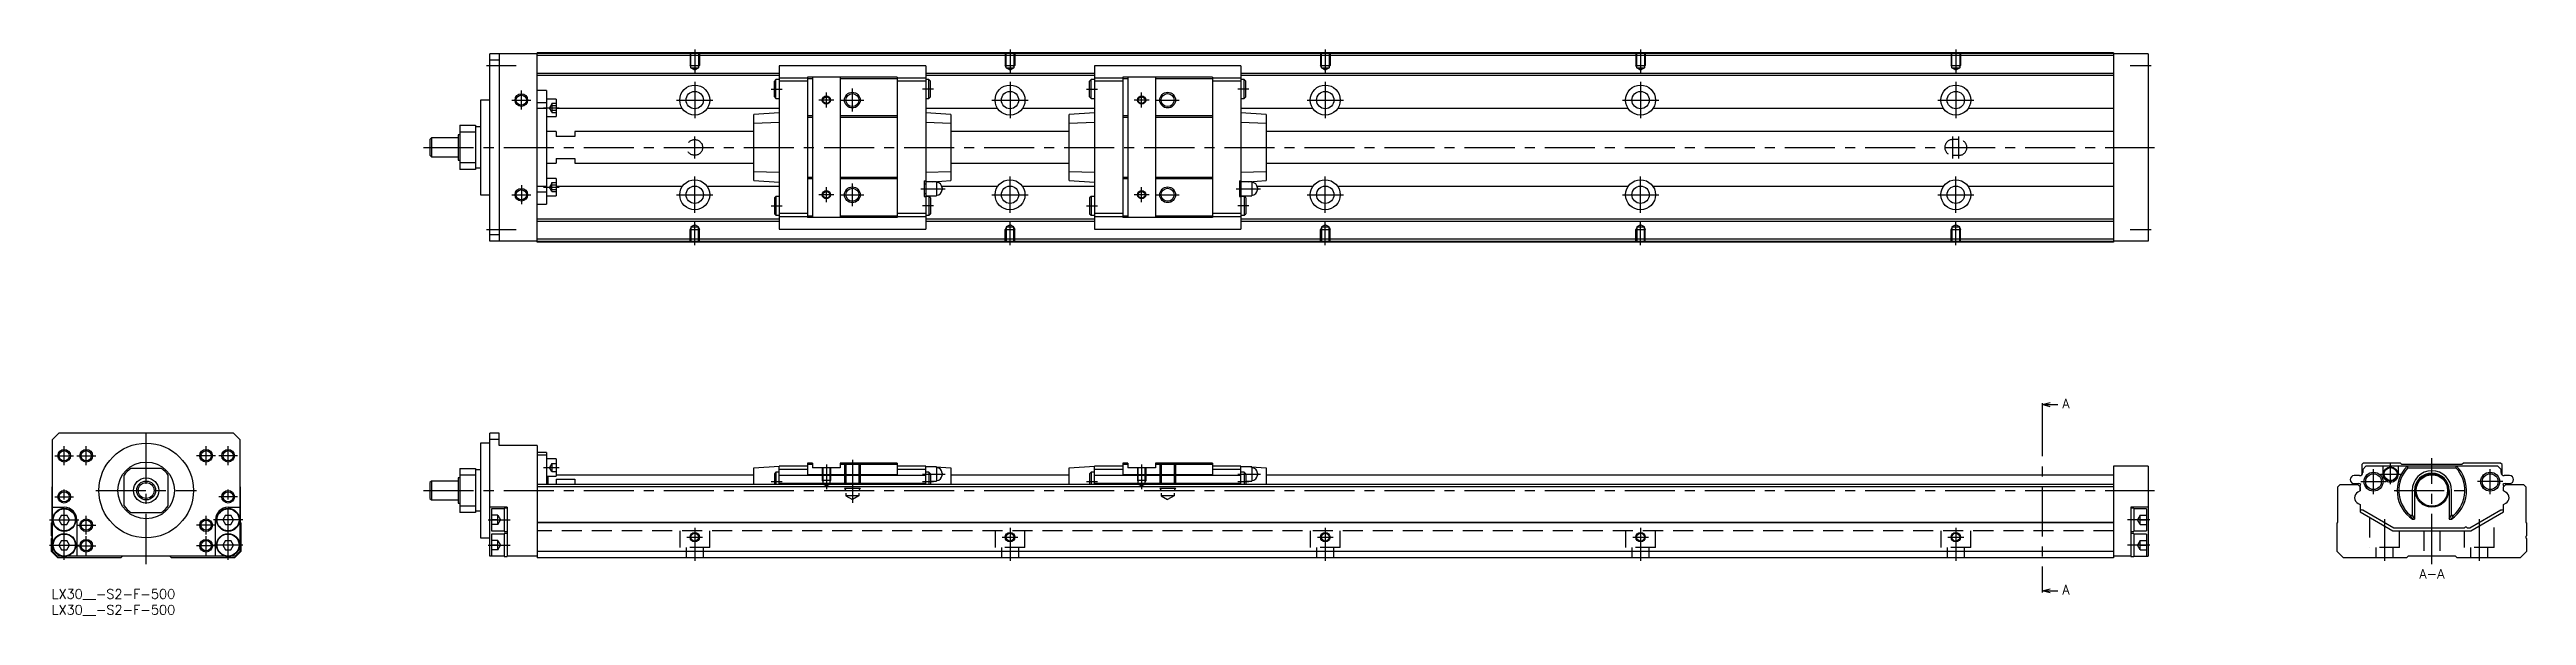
# Model space of a CAD drawing. Extents: x -1 to 785, y -8 to 171.
import ezdxf

# ---------------------------------------------------------------- set-up
doc = ezdxf.new("R2010")
doc.units = 0
doc.header["$LTSCALE"] = 0.5
doc.linetypes.add('CENTER', pattern=[50.8, 31.75, -6.35, 6.35, -6.35])
doc.linetypes.add('DASHED', pattern=[19.05, 12.7, -6.35])
for name, color, linetype in [('MSM_CENTER', 1, 'CENTER'), ('MSM_CONTINUOUS', 7, 'CONTINUOUS'), ('MSM_DASHED', 4, 'DASHED'), ('MSM_NARROW', 5, 'CONTINUOUS'), ('MSM_PART_NUMBER', 7, 'CONTINUOUS')]:
    doc.layers.add(name, color=color, linetype=linetype)
doc.styles.get("Standard").update_dxf_attribs({"font": 'txt.shx', "height": 3, "bigfont": 'bigfont.shx'})

msp = doc.modelspace()

# ---------------------------------------------------------------- linework, layer by layer
at = {"layer": 'MSM_CENTER'}
for p, q in [((138, 166), (147.4, 166)), ((204, 171), (204, 163.49)), ((304, 171), (304, 163.49)), ((404, 171), (404, 163.49)), ((504, 171), (504, 163.49)), ((604, 171), (604, 163.49)), ((659.25, 166), (666, 166)), ((149, 152), (149, 158)), ((204, 160.75), (204, 149.25)), ((228.25, 158.5), (231.75, 158.5)), ((245.75, 152.63), (245.75, 157.36)), ((254, 151.37), (254, 158.62)), ((279.75, 158.5), (276.25, 158.5)), ((304, 160.75), (304, 149.25)), ((328.25, 158.5), (331.75, 158.5)), ((345.75, 152.63), (345.75, 157.36)), ((379.75, 158.5), (376.25, 158.5)), ((404, 160.75), (404, 149.25)), ((504, 160.75), (504, 149.25)), ((604, 160.75), (604, 149.25)), ((146, 155), (152, 155)), ((156, 152.55), (161, 152.55)), ((198.25, 155), (209.75, 155)), ((248.11, 155), (243.39, 155)), ((250.38, 155), (257.62, 155)), ((298.25, 155), (309.75, 155)), ((348.11, 155), (343.39, 155)), ((350.38, 155), (357.62, 155)), ((398.25, 155), (409.75, 155)), ((498.25, 155), (509.75, 155)), ((598.25, 155), (609.75, 155)), ((204, 136.5), (204, 143.5)), ((603, 136.5), (603, 143.5)), ((605, 136.5), (605, 143.5)), ((118, 140), (667, 140)), ((149, 128), (149, 122)), ((156, 127.44), (161, 127.44)), ((204, 119.25), (204, 130.75)), ((245.75, 122.63), (245.75, 127.36)), ((254, 121.37), (254, 128.62)), ((275.75, 126.9), (283.45, 126.9)), ((304, 119.25), (304, 130.75)), ((345.75, 122.63), (345.75, 127.36)), ((375.75, 126.9), (383.45, 126.9)), ((404, 119.25), (404, 130.75)), ((504, 119.25), (504, 130.75)), ((604, 119.25), (604, 130.75)), ((146, 125), (152, 125)), ((198.25, 125), (209.75, 125)), ((228.25, 121.5), (231.75, 121.5)), ((248.11, 125), (243.39, 125)), ((250.38, 125), (257.62, 125)), ((279.75, 121.5), (276.25, 121.5)), ((298.25, 125), (309.75, 125)), ((328.25, 121.5), (331.75, 121.5)), ((348.11, 125), (343.39, 125)), ((350.38, 125), (357.62, 125)), ((379.75, 121.5), (376.25, 121.5)), ((398.25, 125), (409.75, 125)), ((498.25, 125), (509.75, 125)), ((598.25, 125), (609.75, 125)), ((138, 114), (147.4, 114)), ((204, 109), (204, 116.51)), ((304, 109), (304, 116.51)), ((404, 109), (404, 116.51)), ((504, 109), (504, 116.51)), ((604, 109), (604, 116.51)), ((659.25, 114), (666, 114)), ((631.37, 58), (631.37, 0)), ((30, 8), (30, 51.5)), ((1, 42.3), (7, 42.3)), ((4, 39.3), (4, 45.3)), ((8, 42.3), (14, 42.3)), ((11, 39.3), (11, 45.3)), ((52, 42.3), (46, 42.3)), ((49, 39.3), (49, 45.3)), ((59, 42.3), (53, 42.3)), ((56, 39.3), (56, 45.3)), ((245.75, 39.5), (245.75, 31.69)), ((254, 41), (254, 27.41)), ((345.75, 39.5), (345.75, 31.69)), ((741.9, 33.25), (741.9, 39.75)), ((755, 8), (755, 41.5)), ((4, 9.35), (4, 32.3)), ((56, 9.35), (56, 32.3)), ((156, 38.55), (161, 38.55)), ((228.25, 34.1), (231.75, 34.1)), ((276.25, 36.5), (283.45, 36.5)), ((276.25, 34.1), (279.75, 34.1)), ((328.25, 34.1), (331.75, 34.1)), ((376.25, 36.5), (383.45, 36.5)), ((376.25, 34.1), (379.75, 34.1)), ((732.5, 34.1), (740.5, 34.1)), ((736.5, 30.1), (736.5, 38.1)), ((738.65, 36.5), (745.15, 36.5)), ((777.5, 34.1), (769.5, 34.1)), ((773.5, 30.1), (773.5, 38.1)), ((1, 29.3), (7, 29.3)), ((14, 31.3), (46, 31.3)), ((59, 29.3), (53, 29.3)), ((118, 31.3), (667, 31.3)), ((743, 31.3), (767, 31.3)), ((-0.65, 22), (8.65, 22)), ((8, 20.3), (14, 20.3)), ((11, 17.3), (11, 23.3)), ((11, 10.8), (11, 16.8)), ((52, 20.3), (46, 20.3)), ((49, 17.3), (49, 23.3)), ((49, 10.8), (49, 16.8)), ((60.65, 22), (51.35, 22)), ((138.5, 22), (145.5, 22)), ((201.5, 16.5), (206.5, 16.5)), ((204, 19.5), (204, 9)), ((301.5, 16.5), (306.5, 16.5)), ((304, 19.5), (304, 9)), ((401.5, 16.5), (406.5, 16.5)), ((404, 19.5), (404, 9)), ((501.5, 16.5), (506.5, 16.5)), ((504, 19.5), (504, 9)), ((601.5, 16.5), (606.5, 16.5)), ((604, 19.5), (604, 9)), ((665.5, 22), (658.5, 22)), ((740, 22.18), (740, 9)), ((770, 22.18), (770, 9)), ((-0.65, 14), (8.65, 14)), ((8, 13.8), (14, 13.8)), ((52, 13.8), (46, 13.8)), ((60.65, 14), (51.35, 14)), ((138.5, 14), (145.5, 14)), ((665.5, 14), (658.5, 14))]:
    msp.add_line(p, q, dxfattribs=at)
at = {"layer": 'MSM_CONTINUOUS'}
for p, q in [((154, 169.7), (139, 169.7)), ((139, 110.3), (139, 169.7)), ((142, 167.7), (139, 167.7)), ((142, 169.7), (142, 110.3)), ((654, 170), (154, 170)), ((154, 110), (154, 170)), ((654, 169.8), (154, 169.8)), ((654, 169.1), (154, 169.1)), ((277.25, 165.9), (230.75, 165.9)), ((230.75, 165.9), (230.75, 114.1)), ((277.25, 165.9), (277.25, 114.1)), ((377.25, 165.9), (330.75, 165.9)), ((330.75, 165.9), (330.75, 114.1)), ((377.25, 165.9), (377.25, 114.1)), ((654, 170), (654, 110)), ((665, 169.7), (654, 169.7)), ((665, 169.7), (665, 110.3)), ((230.75, 163.45), (154, 163.45)), ((230.75, 162.75), (154, 162.75)), ((157, 158), (154, 158)), ((157, 158), (157, 122)), ((229.75, 161.5), (229.25, 161)), ((229.25, 156), (229.25, 161)), ((229.75, 155.5), (229.75, 161.5)), ((230.75, 161.5), (229.75, 161.5)), ((239.75, 161.95), (230.75, 161.95)), ((239.75, 160.95), (230.75, 160.95)), ((239.75, 162.25), (239.75, 117.75)), ((268.25, 162.25), (239.75, 162.25)), ((241.4, 161.75), (239.75, 161.75)), ((241.4, 162.25), (241.4, 117.75)), ((250.1, 162.25), (250.1, 117.75)), ((268.25, 161.75), (250.1, 161.75)), ((268.25, 162.25), (268.25, 117.75)), ((277.25, 161.95), (268.25, 161.95)), ((277.25, 160.95), (268.25, 160.95)), ((330.75, 163.45), (277.25, 163.45)), ((330.75, 162.75), (277.25, 162.75)), ((278.25, 161.5), (277.25, 161.5)), ((278.75, 161), (278.25, 161.5)), ((278.25, 155.5), (278.25, 161.5)), ((278.75, 156), (278.75, 161)), ((329.75, 161.5), (329.25, 161)), ((329.25, 156), (329.25, 161)), ((329.75, 155.5), (329.75, 161.5)), ((330.75, 161.5), (329.75, 161.5)), ((339.75, 161.95), (330.75, 161.95)), ((339.75, 160.95), (330.75, 160.95)), ((339.75, 162.25), (339.75, 117.75)), ((368.25, 162.25), (339.75, 162.25)), ((341.4, 161.75), (339.75, 161.75)), ((341.4, 162.25), (341.4, 117.75)), ((350.1, 162.25), (350.1, 117.75)), ((368.25, 161.75), (350.1, 161.75)), ((368.25, 162.25), (368.25, 117.75)), ((377.25, 161.95), (368.25, 161.95)), ((377.25, 160.95), (368.25, 160.95)), ((654, 163.45), (377.25, 163.45)), ((654, 162.75), (377.25, 162.75)), ((378.25, 161.5), (377.25, 161.5)), ((378.75, 161), (378.25, 161.5)), ((378.25, 155.5), (378.25, 161.5)), ((378.75, 156), (378.75, 161)), ((136, 155), (136, 125)), ((139, 155), (136, 155)), ((157, 154.13), (154, 154.13)), ((157, 152.38), (154, 152.38)), ((160, 155.3), (157, 155.3)), ((157, 149.8), (160, 149.8)), ((160, 155.3), (160, 149.8)), ((200.05, 152.36), (160, 152.36)), ((230.75, 152.36), (207.95, 152.36)), ((230.75, 151), (222.75, 150.47)), ((222.75, 129.53), (222.75, 150.47)), ((229.25, 156), (229.75, 155.5)), ((229.75, 155.5), (230.75, 155.5)), ((241.4, 150), (239.75, 150)), ((241.4, 149.5), (239.75, 149.5)), ((268.25, 150), (250.1, 150)), ((268.25, 149.5), (250.1, 149.5)), ((277.25, 155.5), (278.25, 155.5)), ((300.05, 152.36), (277.25, 152.36)), ((285.25, 150.47), (277.25, 151)), ((278.25, 155.5), (278.75, 156)), ((285.25, 150.47), (285.25, 129.53)), ((330.75, 152.36), (307.95, 152.36)), ((330.75, 151), (322.75, 150.47)), ((322.75, 129.53), (322.75, 150.47)), ((329.25, 156), (329.75, 155.5)), ((329.75, 155.5), (330.75, 155.5)), ((341.4, 150), (339.75, 150)), ((341.4, 149.5), (339.75, 149.5)), ((368.25, 150), (350.1, 150)), ((368.25, 149.5), (350.1, 149.5)), ((377.25, 155.5), (378.25, 155.5)), ((400.05, 152.36), (377.25, 152.36)), ((385.25, 150.47), (377.25, 151)), ((378.25, 155.5), (378.75, 156)), ((385.25, 150.47), (385.25, 129.53)), ((500.05, 152.36), (407.95, 152.36)), ((600.05, 152.36), (507.95, 152.36)), ((654, 152.36), (607.95, 152.36)), ((120.5, 143), (120, 142.5)), ((120, 142.5), (120, 137.5)), ((120.5, 143), (120.5, 137)), ((129, 143), (120.5, 143)), ((129, 144), (129, 136)), ((129.5, 144), (129, 144)), ((129.5, 147), (134.5, 147)), ((129.5, 147), (129.5, 133)), ((134.5, 144.82), (129.5, 144.82)), ((134.5, 147), (134.5, 133)), ((136, 146.5), (134.5, 146.5)), ((160, 145), (157, 145)), ((160, 145), (160, 143.5)), ((166, 143.5), (160, 143.5)), ((166, 145), (166, 143.5)), ((222.75, 145), (166, 145)), ((230.75, 147.86), (222.75, 147.6)), ((285.25, 147.6), (277.25, 147.86)), ((322.75, 145), (285.25, 145)), ((330.75, 147.86), (322.75, 147.6)), ((385.25, 147.6), (377.25, 147.86)), ((654, 145), (385.25, 145)), ((120, 137.5), (120.5, 137)), ((120.5, 137), (129, 137)), ((129, 136), (129.5, 136)), ((129.5, 135.18), (134.5, 135.18)), ((157, 135), (160, 135)), ((160, 136.5), (166, 136.5)), ((160, 136.5), (160, 135)), ((166, 136.5), (166, 135)), ((166, 135), (222.75, 135)), ((285.25, 135), (322.75, 135)), ((385.25, 135), (654, 135)), ((134.5, 133), (129.5, 133)), ((134.5, 133.5), (136, 133.5)), ((157, 127.62), (154, 127.62)), ((157, 125.87), (154, 125.87)), ((160, 130.19), (157, 130.19)), ((160, 130.19), (160, 124.69)), ((200.05, 127.64), (160, 127.64)), ((230.75, 127.64), (207.95, 127.64)), ((222.75, 132.4), (230.75, 132.14)), ((222.75, 129.53), (230.75, 129)), ((241.4, 130.5), (239.75, 130.5)), ((241.4, 130), (239.75, 130)), ((268.25, 130.5), (250.1, 130.5)), ((268.25, 130), (250.1, 130)), ((276.75, 129.4), (276.75, 124.4)), ((276.75, 129.4), (277.25, 129.4)), ((277.25, 128.4), (276.75, 128.4)), ((277.25, 132.14), (285.25, 132.4)), ((280.7, 129.15), (277.25, 129.15)), ((279.51, 129.15), (285.25, 129.53)), ((280.7, 129.15), (280.7, 124.65)), ((300.05, 127.64), (282.39, 127.64)), ((282.45, 127.2), (282.45, 126.6)), ((330.75, 127.64), (307.95, 127.64)), ((322.75, 132.4), (330.75, 132.14)), ((322.75, 129.53), (330.75, 129)), ((341.4, 130.5), (339.75, 130.5)), ((341.4, 130), (339.75, 130)), ((368.25, 130.5), (350.1, 130.5)), ((368.25, 130), (350.1, 130)), ((376.75, 129.4), (376.75, 124.4)), ((376.75, 129.4), (377.25, 129.4)), ((377.25, 128.4), (376.75, 128.4)), ((377.25, 132.14), (385.25, 132.4)), ((380.7, 129.15), (377.25, 129.15)), ((379.51, 129.15), (385.25, 129.53)), ((380.7, 129.15), (380.7, 124.65)), ((400.05, 127.64), (382.39, 127.64)), ((382.45, 127.2), (382.45, 126.6)), ((500.05, 127.64), (407.95, 127.64)), ((600.05, 127.64), (507.95, 127.64)), ((654, 127.64), (607.95, 127.64)), ((136, 125), (139, 125)), ((154, 122), (157, 122)), ((157, 124.69), (160, 124.69)), ((229.75, 124.5), (229.25, 124)), ((229.25, 124), (229.25, 119)), ((229.25, 119), (229.75, 118.5)), ((230.75, 124.5), (229.75, 124.5)), ((229.75, 124.5), (229.75, 118.5)), ((229.75, 118.5), (230.75, 118.5)), ((239.75, 119.05), (230.75, 119.05)), ((239.75, 118.05), (230.75, 118.05)), ((241.4, 118.25), (239.75, 118.25)), ((268.25, 118.25), (250.1, 118.25)), ((277.25, 119.05), (268.25, 119.05)), ((277.25, 118.05), (268.25, 118.05)), ((276.75, 125.4), (277.25, 125.4)), ((276.75, 124.4), (277.25, 124.4)), ((277.25, 124.65), (280.7, 124.65)), ((278.25, 124.5), (277.25, 124.5)), ((277.25, 118.5), (278.25, 118.5)), ((278.25, 124.5), (278.25, 118.5)), ((278.75, 124), (278.25, 124.5)), ((278.25, 118.5), (278.75, 119)), ((278.75, 124), (278.75, 119)), ((329.75, 124.5), (329.25, 124)), ((329.25, 124), (329.25, 119)), ((329.25, 119), (329.75, 118.5)), ((330.75, 124.5), (329.75, 124.5)), ((329.75, 124.5), (329.75, 118.5)), ((329.75, 118.5), (330.75, 118.5)), ((339.75, 119.05), (330.75, 119.05)), ((339.75, 118.05), (330.75, 118.05)), ((341.4, 118.25), (339.75, 118.25)), ((368.25, 118.25), (350.1, 118.25)), ((377.25, 119.05), (368.25, 119.05)), ((377.25, 118.05), (368.25, 118.05)), ((376.75, 125.4), (377.25, 125.4)), ((376.75, 124.4), (377.25, 124.4)), ((377.25, 124.65), (380.7, 124.65)), ((378.25, 124.5), (377.25, 124.5)), ((377.25, 118.5), (378.25, 118.5)), ((378.25, 124.5), (378.25, 118.5)), ((378.75, 124), (378.25, 124.5)), ((378.25, 118.5), (378.75, 119)), ((378.75, 124), (378.75, 119)), ((142, 112.3), (139, 112.3)), ((154, 110.3), (139, 110.3)), ((230.75, 117.25), (154, 117.25)), ((230.75, 116.55), (154, 116.55)), ((654, 110.9), (154, 110.9)), ((654, 110.2), (154, 110.2)), ((654, 110), (154, 110)), ((230.75, 114.1), (277.25, 114.1)), ((268.25, 117.75), (239.75, 117.75)), ((330.75, 117.25), (277.25, 117.25)), ((330.75, 116.55), (277.25, 116.55)), ((330.75, 114.1), (377.25, 114.1)), ((368.25, 117.75), (339.75, 117.75)), ((654, 117.25), (377.25, 117.25)), ((654, 116.55), (377.25, 116.55)), ((665, 110.3), (654, 110.3)), ((631.37, 58.5), (633.88, 59.17)), ((631.37, 59), (631.37, 58)), ((633.88, 57.83), (631.37, 58.5)), ((631.37, 58.5), (636.38, 58.5)), ((2.3, 49.5), (0.3, 47.5)), ((0.3, 12), (0.3, 47.5)), ((57.7, 49.5), (2.3, 49.5)), ((59.7, 47.5), (57.7, 49.5)), ((59.7, 47.5), (59.7, 12)), ((139, 10.5), (139, 49.5)), ((142, 49.5), (139, 49.5)), ((142, 47.5), (139, 47.5)), ((142, 45.5), (142, 49.5)), ((139, 46.3), (136, 46.3)), ((136, 46.3), (136, 16.3)), ((154, 45.5), (142, 45.5)), ((154, 45.5), (154, 10)), ((157, 43.3), (154, 43.3)), ((157, 42.45), (154, 42.45)), ((157, 43.3), (157, 33.2)), ((160, 41.3), (157, 41.3)), ((160, 41.3), (160, 35.8)), ((239.75, 40), (239.75, 36.29)), ((241.4, 40), (239.75, 40)), ((241.4, 39.5), (239.75, 39.5)), ((241.4, 40), (241.4, 38.5)), ((250.1, 40), (250.1, 38.5)), ((268.25, 40), (250.1, 40)), ((268.25, 39.5), (250.1, 39.5)), ((268.25, 40), (268.25, 36.29)), ((339.75, 40), (339.75, 36.29)), ((341.4, 40), (339.75, 40)), ((341.4, 39.5), (339.75, 39.5)), ((341.4, 40), (341.4, 38.5)), ((350.1, 40), (350.1, 38.5)), ((368.25, 40), (350.1, 40)), ((368.25, 39.5), (350.1, 39.5)), ((368.25, 40), (368.25, 36.29)), ((733.25, 40), (732.75, 39.5)), ((732.75, 39.5), (732.75, 36.29)), ((745, 40), (733.25, 40)), ((745.5, 39.5), (745, 40)), ((764.5, 39.5), (745.5, 39.5)), ((765, 40), (764.5, 39.5)), ((776.75, 40), (765, 40)), ((777.25, 39.5), (776.75, 40)), ((777.25, 36.29), (777.25, 39.5)), ((0.2, 32.5), (0.3, 32.6)), ((0.2, 21.2), (0.2, 32.5)), ((23, 26.48), (23, 36.12)), ((34.82, 38.3), (25.18, 38.3)), ((37, 26.48), (37, 36.12)), ((59.7, 32.6), (59.8, 32.5)), ((59.8, 32.5), (59.8, 21.2)), ((120.5, 34.3), (120, 33.8)), ((120, 33.8), (120, 28.8)), ((129, 34.3), (120.5, 34.3)), ((120.5, 34.3), (120.5, 28.3)), ((129.5, 35.3), (129, 35.3)), ((129, 35.3), (129, 27.3)), ((129.5, 38.3), (134.5, 38.3)), ((129.5, 38.3), (129.5, 24.3)), ((134.5, 36.12), (129.5, 36.12)), ((134.5, 38.3), (134.5, 24.3)), ((136, 37.8), (134.5, 37.8)), ((654, 33.2), (154, 33.2)), ((654, 32.5), (154, 32.5)), ((157, 35.8), (160, 35.8)), ((157.5, 33.2), (157.5, 35.8)), ((160, 36.3), (222.75, 36.3)), ((160, 34.87), (166, 34.87)), ((160, 34.87), (160, 33.2)), ((166, 34.87), (166, 33.2)), ((222.75, 38.5), (230.75, 39)), ((222.75, 33.2), (222.75, 38.5)), ((229.75, 37.1), (229.25, 36.6)), ((229.25, 36.6), (229.25, 33.2)), ((230.75, 37.1), (229.75, 37.1)), ((229.75, 37.1), (229.75, 33.2)), ((239.75, 39), (230.75, 39)), ((230.75, 33.2), (230.75, 39)), ((239.75, 38), (230.75, 38)), ((277.25, 36), (230.75, 36)), ((277.25, 33.5), (230.75, 33.5)), ((268.25, 36.29), (239.75, 36.29)), ((250.1, 38.5), (241.4, 38.5)), ((277.25, 39), (268.25, 39)), ((277.25, 38), (268.25, 38)), ((277.25, 39), (285.25, 38.5)), ((277.25, 33.2), (277.25, 39)), ((280.7, 38.75), (277.25, 38.75)), ((278.25, 37.1), (277.25, 37.1)), ((278.75, 36.6), (278.25, 37.1)), ((278.25, 37.1), (278.25, 33.2)), ((278.75, 36.6), (278.75, 33.2)), ((278.75, 34.25), (280.7, 34.25)), ((280.7, 38.75), (280.7, 34.25)), ((282.45, 36.8), (282.45, 36.2)), ((285.25, 38.5), (285.25, 33.2)), ((285.25, 36.3), (322.75, 36.3)), ((322.75, 38.5), (330.75, 39)), ((322.75, 33.2), (322.75, 38.5)), ((329.75, 37.1), (329.25, 36.6)), ((329.25, 36.6), (329.25, 33.2)), ((330.75, 37.1), (329.75, 37.1)), ((329.75, 37.1), (329.75, 33.2)), ((339.75, 39), (330.75, 39)), ((330.75, 33.2), (330.75, 39)), ((339.75, 38), (330.75, 38)), ((377.25, 36), (330.75, 36)), ((377.25, 33.5), (330.75, 33.5)), ((368.25, 36.29), (339.75, 36.29)), ((350.1, 38.5), (341.4, 38.5)), ((377.25, 39), (368.25, 39)), ((377.25, 38), (368.25, 38)), ((377.25, 39), (385.25, 38.5)), ((377.25, 33.2), (377.25, 39)), ((380.7, 38.75), (377.25, 38.75)), ((378.25, 37.1), (377.25, 37.1)), ((378.75, 36.6), (378.25, 37.1)), ((378.25, 37.1), (378.25, 33.2)), ((378.75, 36.6), (378.75, 33.2)), ((378.75, 34.25), (380.7, 34.25)), ((380.7, 38.75), (380.7, 34.25)), ((382.45, 36.8), (382.45, 36.2)), ((385.25, 38.5), (385.25, 33.2)), ((385.25, 36.3), (654, 36.3)), ((654, 39), (654, 10)), ((665, 39), (654, 39)), ((665, 39), (665, 10.5)), ((725.2, 32.5), (725.9, 33.2)), ((725.2, 21.2), (725.2, 32.5)), ((725.9, 33.2), (731.55, 33.2)), ((732.05, 36), (730.35, 36)), ((730.35, 33.5), (731.75, 33.5)), ((731.55, 33.2), (732.25, 32.5)), ((732.2, 32.55), (732.2, 32.7)), ((732.2, 32.7), (732.2, 32.55)), ((732.25, 32.5), (732.2, 32.55)), ((732.25, 31.15), (732.25, 32.5)), ((732.25, 32.5), (732.25, 31.15)), ((734.05, 39), (733.05, 38)), ((733.05, 38), (733.05, 37)), ((775.95, 39), (734.05, 39)), ((739.4, 39), (739.4, 36.5)), ((744.4, 36.5), (744.4, 39)), ((747.14, 39), (747.4, 38.5)), ((747.4, 38.5), (762.6, 38.5)), ((762.6, 38.5), (762.86, 39)), ((776.95, 38), (775.95, 39)), ((776.95, 37), (776.95, 38)), ((777.75, 32.5), (778.45, 33.2)), ((777.75, 32.5), (777.8, 32.55)), ((777.75, 31.15), (777.75, 32.5)), ((777.75, 31.15), (777.75, 32.5)), ((777.8, 32.7), (777.8, 32.55)), ((777.8, 32.55), (777.8, 32.7)), ((779.65, 36), (777.95, 36)), ((778.25, 33.5), (779.65, 33.5)), ((778.45, 33.2), (784.1, 33.2)), ((784.1, 33.2), (784.8, 32.5)), ((784.8, 32.5), (784.8, 21.2)), ((0.3, 26), (4, 26)), ((25.18, 24.3), (34.82, 24.3)), ((56, 26), (59.7, 26)), ((120, 28.8), (120.5, 28.3)), ((120.5, 28.3), (129, 28.3)), ((129, 27.3), (129.5, 27.3)), ((129.5, 26.48), (134.5, 26.48)), ((134.5, 24.3), (129.5, 24.3)), ((134.5, 24.8), (136, 24.8)), ((144.5, 26), (139, 26)), ((143.5, 25.5), (139.5, 25.5)), ((139.5, 25.5), (139.5, 18.5)), ((144.5, 25.65), (143.5, 25.65)), ((143.5, 25.65), (143.5, 18.35)), ((144.5, 26), (144.5, 10.35)), ((665, 26), (659.5, 26)), ((659.5, 26), (659.5, 10.35)), ((660.5, 25.65), (659.5, 25.65)), ((660.5, 25.65), (660.5, 18.35)), ((664.5, 25.5), (660.5, 25.5)), ((664.5, 25.5), (664.5, 18.5)), ((732.25, 31.15), (731.5, 30.72)), ((731.6, 27.22), (732.25, 26.85)), ((732.25, 26.85), (732.25, 24.5)), ((732.25, 24.5), (742.64, 18.5)), ((732.7, 25.16), (733.1, 25.16)), ((733.1, 25.16), (742.91, 19.5)), ((748.74, 31.3), (748.74, 23.45)), ((749.5, 31.3), (749.5, 22.2)), ((760.5, 31.3), (760.5, 22.2)), ((761.26, 23.45), (761.26, 31.3)), ((767.09, 19.5), (776.9, 25.16)), ((767.36, 18.5), (777.75, 24.5)), ((776.9, 25.16), (777.3, 25.16)), ((778.4, 30.78), (777.75, 31.15)), ((778.4, 30.78), (777.75, 31.15)), ((777.75, 26.85), (778.5, 27.28)), ((777.75, 26.85), (778.5, 27.28)), ((777.75, 25.45), (777.75, 26.85)), ((777.75, 24.5), (777.75, 26.85)), ((0, 21), (0.2, 21.2)), ((0, 16.9), (0, 21)), ((0, 12), (0, 16.1)), ((3.13, 23.5), (2.27, 22)), ((2.27, 22), (3.13, 20.5)), ((3.13, 23.5), (4.87, 23.5)), ((3.13, 20.5), (4.87, 20.5)), ((5.73, 22), (4.87, 23.5)), ((4.87, 20.5), (5.73, 22)), ((8, 22), (8, 10.5)), ((52, 10.5), (52, 22)), ((55.13, 23.5), (54.27, 22)), ((54.27, 22), (55.13, 20.5)), ((55.13, 23.5), (56.87, 23.5)), ((55.13, 20.5), (56.87, 20.5)), ((57.73, 22), (56.87, 23.5)), ((56.87, 20.5), (57.73, 22)), ((59.8, 21.2), (60, 21)), ((60, 21), (60, 12)), ((136, 16.3), (139, 16.3)), ((139.5, 18.5), (143.5, 18.5)), ((143.5, 17.5), (139.5, 17.5)), ((139.5, 17.5), (139.5, 10.5)), ((143.5, 18.35), (144.5, 18.35)), ((144.5, 17.65), (143.5, 17.65)), ((143.5, 17.65), (143.5, 10.35)), ((654, 21.2), (154, 21.2)), ((654, 21), (154, 21)), ((659.5, 18.35), (660.5, 18.35)), ((660.5, 17.65), (659.5, 17.65)), ((660.5, 18.5), (664.5, 18.5)), ((660.5, 17.65), (660.5, 10.35)), ((664.5, 17.5), (660.5, 17.5)), ((664.5, 17.5), (664.5, 10.5)), ((725, 21), (725.2, 21.2)), ((725, 12), (725, 21)), ((742.64, 18.5), (767.36, 18.5)), ((742.91, 19.5), (765.35, 19.5)), ((748.07, 23.45), (748.74, 23.45)), ((748.74, 23.45), (749.5, 22.2)), ((748.82, 22.2), (749.5, 22.2)), ((760.5, 22.2), (761.26, 23.45)), ((760.5, 22.2), (761.18, 22.2)), ((761.26, 23.45), (761.93, 23.45)), ((766.15, 19.5), (767.09, 19.5)), ((784.8, 21.2), (785, 21)), ((785, 21), (785, 16.9)), ((785, 16.1), (785, 12)), ((2, 10), (0, 12)), ((1.8, 10.5), (0.3, 12)), ((2.96, 10.5), (1.8, 10.5)), ((22, 10), (2, 10)), ((3.13, 15.5), (2.27, 14)), ((2.27, 14), (3.13, 12.5)), ((3.13, 15.5), (4.87, 15.5)), ((3.13, 12.5), (4.87, 12.5)), ((5.73, 14), (4.87, 15.5)), ((4.87, 12.5), (5.73, 14)), ((54.96, 10.5), (5.04, 10.5)), ((22.5, 10.5), (22, 10)), ((38, 10), (37.5, 10.5)), ((58, 10), (38, 10)), ((55.13, 15.5), (54.27, 14)), ((54.27, 14), (55.13, 12.5)), ((55.13, 15.5), (56.87, 15.5)), ((55.13, 12.5), (56.87, 12.5)), ((57.73, 14), (56.87, 15.5)), ((56.87, 12.5), (57.73, 14)), ((58.2, 10.5), (57.04, 10.5)), ((60, 12), (58, 10)), ((59.7, 12), (58.2, 10.5)), ((143.5, 10.5), (139, 10.5)), ((143.5, 10.35), (144.5, 10.35)), ((154, 10.5), (144.5, 10.5)), ((654, 12), (154, 12)), ((654, 10), (154, 10)), ((659.5, 10.5), (654, 10.5)), ((659.5, 10.35), (660.5, 10.35)), ((660.5, 10.5), (665, 10.5)), ((727, 10), (725, 12)), ((747, 10), (727, 10)), ((747.5, 10.5), (747, 10)), ((762.5, 10.5), (747.5, 10.5)), ((763, 10), (762.5, 10.5)), ((783, 10), (763, 10)), ((785, 12), (783, 10)), ((631.37, -0.5), (633.88, 0.17)), ((631.37, 0), (631.37, -1)), ((633.88, -1.17), (631.37, -0.5)), ((631.37, -0.5), (636.38, -0.5))]:
    msp.add_line(p, q, dxfattribs=at)
for centre, radius in [((204, 155), 4.75), ((204, 155), 2.75), ((304, 155), 4.75), ((304, 155), 2.75), ((404, 155), 4.75), ((404, 155), 2.75), ((504, 155), 4.75), ((504, 155), 2.75), ((604, 155), 4.75), ((604, 155), 2.75), ((149, 155), 1.62), ((245.75, 155), 1.06), ((245.75, 155), 1.06), ((254, 155), 2.07), ((254, 155), 2.07), ((345.75, 155), 1.06), ((345.75, 155), 1.06), ((354, 155), 2.07), ((354, 155), 2.07), ((149, 125), 1.62), ((204, 125), 4.75), ((204, 125), 2.75), ((245.75, 125), 1.06), ((245.75, 125), 1.06), ((254, 125), 2.07), ((254, 125), 2.07), ((304, 125), 4.75), ((304, 125), 2.75), ((345.75, 125), 1.06), ((345.75, 125), 1.06), ((354, 125), 2.07), ((354, 125), 2.07), ((404, 125), 4.75), ((404, 125), 2.75), ((504, 125), 4.75), ((504, 125), 2.75), ((604, 125), 4.75), ((604, 125), 2.75), ((4, 42.3), 1.62), ((11, 42.3), 1.62), ((30, 31.3), 15), ((30, 31.3), 9), ((49, 42.3), 1.62), ((56, 42.3), 1.62), ((30, 31.3), 4), ((30, 31.3), 3), ((30, 31.3), 2.5), ((736.5, 34.1), 3), ((736.5, 34.1), 2.5), ((741.9, 36.5), 2.25), ((741.9, 36.5), 2.05), ((755, 31.3), 5.3), ((755, 31.3), 5), ((773.5, 34.1), 3), ((773.5, 34.1), 2.5), ((4, 22), 3.65), ((4, 22), 3.5), ((4, 29.3), 1.62), ((56, 22), 3.65), ((56, 22), 3.5), ((56, 29.3), 1.62), ((4, 14), 3.65), ((4, 14), 3.5), ((11, 20.3), 1.62), ((49, 20.3), 1.62), ((56, 14), 3.65), ((56, 14), 3.5), ((204, 16.5), 1.23), ((304, 16.5), 1.23), ((404, 16.5), 1.23), ((504, 16.5), 1.23), ((604, 16.5), 1.23), ((11, 13.8), 1.62), ((49, 13.8), 1.62)]:
    msp.add_circle(centre, radius, dxfattribs=at)
for centre, radius, start, end in [((280.7, 127.2), 1.75, 0, 90), ((280.7, 126.6), 1.75, 270, 0), ((380.7, 127.2), 1.75, 0, 90), ((380.7, 126.6), 1.75, 270, 0), ((30, 31.3), 8.5, 124.56032, 145.43968), ((30, 31.3), 8.5, 34.56032, 55.43968), ((280.7, 36.8), 1.75, 0, 90), ((280.7, 36.2), 1.75, 270, 0), ((380.7, 36.8), 1.75, 0, 90), ((380.7, 36.2), 1.75, 270, 0), ((730.35, 34.75), 1.25, 90, 270), ((731.75, 32.5), 1, 41.23398, 90), ((732.05, 37), 1, 270, 0), ((732.7, 32.7), 0.5, 113.32535, 180), ((741.9, 36.5), 2.5, 180, 0), ((755, 31.3), 11, 135.573, 235.81959), ((755, 31.3), 10.47, 136.57129, 228.55525), ((755, 31.3), 6.26, 0, 180), ((755, 31.3), 5.5, 0, 180), ((755, 31.3), 11, 304.18041, 44.427), ((755, 31.3), 10.47, 311.44475, 43.42871), ((777.95, 37), 1, 180, 270), ((778.25, 32.5), 1, 90, 138.76602), ((777.3, 32.7), 0.5, 0, 66.67465), ((779.65, 34.75), 1.25, 270, 90), ((4, 22), 4, 0, 90), ((30, 31.3), 8.5, 214.56032, 235.43968), ((30, 31.3), 8.5, 304.56032, 325.43968), ((56, 22), 4, 90, 180), ((732.65, 28.85), 2.2, 121.45533, 176.01903), ((732.65, 29.15), 2.2, 183.98097, 241.45517), ((732.7, 25.66), 0.5, 205.84193, 270), ((777.3, 25.66), 0.5, 270, 334.15807), ((777.35, 28.85), 2.2, 3.98097, 61.45517), ((777.35, 29.15), 2.2, 301.45533, 356.01903), ((777.35, 29.15), 2.2, 301.45533, 356.01903), ((-0.3, 16.5), 0.5, 306.8699, 53.1301), ((756, 27.35), 8.83, 206.14749, 215.62533), ((754, 27.35), 8.84, 324.37545, 333.85173), ((765.75, 19.2), 0.5, 36.8699, 143.1301), ((785.3, 16.5), 0.5, 126.8699, 233.1301), ((2.3, 12.5), 2, 216.8699, 233.1301), ((57.7, 12.5), 2, 306.8699, 323.1301)]:
    msp.add_arc(centre, radius, start, end, dxfattribs=at)
at = {"layer": 'MSM_DASHED'}
for p, q in [((202.5, 170), (202.5, 166)), ((202.77, 165.53), (202.5, 166)), ((202.5, 166), (205.5, 166)), ((202.77, 165.2), (202.77, 170)), ((202.77, 165.2), (205.23, 165.2)), ((204, 164.49), (202.77, 165.2)), ((205.23, 165.2), (204, 164.49)), ((205.23, 170), (205.23, 165.2)), ((205.23, 165.53), (205.5, 166)), ((205.5, 170), (205.5, 166)), ((302.5, 170), (302.5, 166)), ((302.77, 165.53), (302.5, 166)), ((302.5, 166), (305.5, 166)), ((302.77, 165.2), (302.77, 170)), ((302.77, 165.2), (305.23, 165.2)), ((304, 164.49), (302.77, 165.2)), ((305.23, 165.2), (304, 164.49)), ((305.23, 170), (305.23, 165.2)), ((305.23, 165.53), (305.5, 166)), ((305.5, 170), (305.5, 166)), ((402.5, 170), (402.5, 166)), ((402.77, 165.53), (402.5, 166)), ((402.5, 166), (405.5, 166)), ((402.77, 165.2), (402.77, 170)), ((402.77, 165.2), (405.23, 165.2)), ((404, 164.49), (402.77, 165.2)), ((405.23, 165.2), (404, 164.49)), ((405.23, 170), (405.23, 165.2)), ((405.23, 165.53), (405.5, 166)), ((405.5, 170), (405.5, 166)), ((502.5, 170), (502.5, 166)), ((502.77, 165.53), (502.5, 166)), ((502.5, 166), (505.5, 166)), ((502.77, 165.2), (502.77, 170)), ((502.77, 165.2), (505.23, 165.2)), ((504, 164.49), (502.77, 165.2)), ((505.23, 165.2), (504, 164.49)), ((505.23, 170), (505.23, 165.2)), ((505.23, 165.53), (505.5, 166)), ((505.5, 170), (505.5, 166)), ((602.5, 170), (602.5, 166)), ((602.77, 165.53), (602.5, 166)), ((602.5, 166), (605.5, 166)), ((602.77, 165.2), (602.77, 170)), ((602.77, 165.2), (605.23, 165.2)), ((604, 164.49), (602.77, 165.2)), ((605.23, 165.2), (604, 164.49)), ((605.23, 170), (605.23, 165.2)), ((605.23, 165.53), (605.5, 166)), ((605.5, 170), (605.5, 166)), ((158.7, 153.8), (157.98, 152.55)), ((158.7, 151.3), (157.98, 152.55)), ((158.7, 154), (160, 154)), ((158.7, 154), (158.7, 151.11)), ((158.7, 153.28), (160, 153.28)), ((158.7, 151.83), (160, 151.83)), ((158.7, 151.11), (160, 151.11)), ((605, 142.5), (603, 142.5)), ((603, 137.5), (605, 137.5)), ((158.7, 128.69), (157.98, 127.44)), ((158.7, 126.19), (157.98, 127.44)), ((158.7, 128.89), (160, 128.89)), ((158.7, 126), (158.7, 128.89)), ((158.7, 128.17), (160, 128.17)), ((158.7, 126.72), (160, 126.72)), ((158.7, 126), (160, 126)), ((202.77, 114.47), (202.5, 114)), ((202.5, 110), (202.5, 114)), ((202.5, 114), (205.5, 114)), ((204, 115.51), (202.77, 114.8)), ((202.77, 114.8), (202.77, 110)), ((202.77, 114.8), (205.23, 114.8)), ((205.23, 114.8), (204, 115.51)), ((205.23, 110), (205.23, 114.8)), ((205.23, 114.47), (205.5, 114)), ((205.5, 110), (205.5, 114)), ((302.77, 114.47), (302.5, 114)), ((302.5, 110), (302.5, 114)), ((302.5, 114), (305.5, 114)), ((304, 115.51), (302.77, 114.8)), ((302.77, 114.8), (302.77, 110)), ((302.77, 114.8), (305.23, 114.8)), ((305.23, 114.8), (304, 115.51)), ((305.23, 110), (305.23, 114.8)), ((305.23, 114.47), (305.5, 114)), ((305.5, 110), (305.5, 114)), ((402.77, 114.47), (402.5, 114)), ((402.5, 110), (402.5, 114)), ((402.5, 114), (405.5, 114)), ((404, 115.51), (402.77, 114.8)), ((402.77, 114.8), (402.77, 110)), ((402.77, 114.8), (405.23, 114.8)), ((405.23, 114.8), (404, 115.51)), ((405.23, 110), (405.23, 114.8)), ((405.23, 114.47), (405.5, 114)), ((405.5, 110), (405.5, 114)), ((502.77, 114.47), (502.5, 114)), ((502.5, 110), (502.5, 114)), ((502.5, 114), (505.5, 114)), ((504, 115.51), (502.77, 114.8)), ((502.77, 114.8), (502.77, 110)), ((502.77, 114.8), (505.23, 114.8)), ((505.23, 114.8), (504, 115.51)), ((505.23, 110), (505.23, 114.8)), ((505.23, 114.47), (505.5, 114)), ((505.5, 110), (505.5, 114)), ((602.77, 114.47), (602.5, 114)), ((602.5, 110), (602.5, 114)), ((602.5, 114), (605.5, 114)), ((604, 115.51), (602.77, 114.8)), ((602.77, 114.8), (602.77, 110)), ((602.77, 114.8), (605.23, 114.8)), ((605.23, 114.8), (604, 115.51)), ((605.23, 110), (605.23, 114.8)), ((605.23, 114.47), (605.5, 114)), ((605.5, 110), (605.5, 114)), ((158.7, 39.8), (157.98, 38.55)), ((158.7, 39.8), (160, 39.8)), ((158.7, 39.8), (158.7, 37.3)), ((251.5, 40), (251.5, 32)), ((251.93, 40), (251.93, 29.6)), ((256.07, 40), (256.07, 29.6)), ((256.5, 40), (256.5, 32)), ((351.5, 40), (351.5, 32)), ((351.93, 40), (351.93, 29.6)), ((356.07, 40), (356.07, 29.6)), ((356.5, 40), (356.5, 32)), ((158.7, 37.3), (157.98, 38.55)), ((158.7, 38.55), (160, 38.55)), ((158.7, 37.3), (160, 37.3)), ((244.45, 38.5), (244.45, 34.5)), ((247.05, 34.5), (244.45, 34.5)), ((244.45, 34.5), (244.69, 34.08)), ((244.69, 33.3), (244.69, 38.5)), ((245.75, 32.69), (244.69, 33.3)), ((244.69, 33.3), (246.81, 33.3)), ((246.81, 33.3), (245.75, 32.69)), ((246.81, 38.5), (246.81, 33.3)), ((247.05, 34.5), (246.81, 34.08)), ((247.05, 38.5), (247.05, 34.5)), ((251.5, 32), (256.5, 32)), ((251.5, 32), (251.93, 31.25)), ((256.5, 32), (256.07, 31.25)), ((344.45, 38.5), (344.45, 34.5)), ((347.05, 34.5), (344.45, 34.5)), ((344.45, 34.5), (344.69, 34.08)), ((344.69, 33.3), (344.69, 38.5)), ((345.75, 32.69), (344.69, 33.3)), ((344.69, 33.3), (346.81, 33.3)), ((346.81, 33.3), (345.75, 32.69)), ((346.81, 38.5), (346.81, 33.3)), ((347.05, 34.5), (346.81, 34.08)), ((347.05, 38.5), (347.05, 34.5)), ((351.5, 32), (356.5, 32)), ((351.5, 32), (351.93, 31.25)), ((356.5, 32), (356.07, 31.25)), ((256.07, 29.6), (251.93, 29.6)), ((251.93, 29.6), (254, 28.41)), ((256.07, 29.6), (254, 28.41)), ((356.07, 29.6), (351.93, 29.6)), ((351.93, 29.6), (354, 28.41)), ((356.07, 29.6), (354, 28.41)), ((141.5, 23.5), (139.5, 23.5)), ((141.5, 22), (139.5, 22)), ((141.5, 20.5), (139.5, 20.5)), ((141.5, 20.5), (141.5, 23.5)), ((141.5, 23.5), (142.37, 22)), ((141.5, 20.5), (142.37, 22)), ((654, 18.5), (154, 18.5)), ((199.25, 18.5), (199.25, 13.2)), ((208.75, 13.2), (208.75, 18.5)), ((299.25, 18.5), (299.25, 13.2)), ((308.75, 13.2), (308.75, 18.5)), ((399.25, 18.5), (399.25, 13.2)), ((408.75, 13.2), (408.75, 18.5)), ((499.25, 18.5), (499.25, 13.2)), ((508.75, 13.2), (508.75, 18.5)), ((599.25, 18.5), (599.25, 13.2)), ((608.75, 13.2), (608.75, 18.5)), ((662.5, 23.5), (661.63, 22)), ((662.5, 20.5), (661.63, 22)), ((662.5, 20.5), (662.5, 23.5)), ((662.5, 23.5), (664.5, 23.5)), ((662.5, 22), (664.5, 22)), ((662.5, 20.5), (664.5, 20.5)), ((735.25, 22.77), (735.25, 13.2)), ((744.75, 13.2), (744.75, 18.5)), ((752.5, 18.5), (752.5, 10.5)), ((757.5, 18.5), (757.5, 10.5)), ((765.25, 18.5), (765.25, 13.2)), ((774.75, 13.2), (774.75, 22.77)), ((141.5, 15.5), (139.5, 15.5)), ((141.5, 14), (139.5, 14)), ((141.5, 12.5), (139.5, 12.5)), ((141.5, 12.5), (141.5, 15.5)), ((141.5, 15.5), (142.37, 14)), ((141.5, 12.5), (142.37, 14)), ((208.75, 13.2), (199.25, 13.2)), ((201.25, 13.2), (201.25, 10)), ((206.75, 10), (206.75, 13.2)), ((308.75, 13.2), (299.25, 13.2)), ((301.25, 13.2), (301.25, 10)), ((306.75, 10), (306.75, 13.2)), ((408.75, 13.2), (399.25, 13.2)), ((401.25, 13.2), (401.25, 10)), ((406.75, 10), (406.75, 13.2)), ((508.75, 13.2), (499.25, 13.2)), ((501.25, 13.2), (501.25, 10)), ((506.75, 10), (506.75, 13.2)), ((608.75, 13.2), (599.25, 13.2)), ((601.25, 13.2), (601.25, 10)), ((606.75, 10), (606.75, 13.2)), ((662.5, 15.5), (661.63, 14)), ((662.5, 12.5), (661.63, 14)), ((662.5, 12.5), (662.5, 15.5)), ((662.5, 15.5), (664.5, 15.5)), ((662.5, 14), (664.5, 14)), ((662.5, 12.5), (664.5, 12.5)), ((744.75, 13.2), (735.25, 13.2)), ((737.25, 13.2), (737.25, 10)), ((742.75, 10), (742.75, 13.2)), ((774.75, 13.2), (765.25, 13.2)), ((767.25, 13.2), (767.25, 10)), ((772.75, 10), (772.75, 13.2))]:
    msp.add_line(p, q, dxfattribs=at)
msp.add_circle((204, 140), 2.5, dxfattribs=at)
for centre, start, end in [((603, 140), 90, 270), ((605, 140), 270, 90)]:
    msp.add_arc(centre, 2.5, start, end, dxfattribs=at)
at = {"layer": 'MSM_NARROW'}
for centre, radius in [((254, 155), 2.5), ((354, 155), 2.5), ((149, 155), 2), ((245.75, 155), 1.3), ((345.75, 155), 1.3), ((149, 125), 2), ((245.75, 125), 1.3), ((254, 125), 2.5), ((345.75, 125), 1.3), ((354, 125), 2.5), ((4, 42.3), 2), ((11, 42.3), 2), ((49, 42.3), 2), ((56, 42.3), 2), ((4, 29.3), 2), ((56, 29.3), 2), ((11, 20.3), 2), ((11, 13.8), 2), ((49, 20.3), 2), ((49, 13.8), 2), ((204, 16.5), 1.5), ((304, 16.5), 1.5), ((404, 16.5), 1.5), ((504, 16.5), 1.5), ((604, 16.5), 1.5)]:
    msp.add_circle(centre, radius, dxfattribs=at)

# ---------------------------------------------------------------- texts
at = {"layer": 'MSM_PART_NUMBER'}
for s, p in [('A', (637.79, 57.37)), ('LX30__-S2-F-500', (0, -3)), ('A', (637.79, -1.63)), ('A-A', (751.01, 3.36)), ('LX30__-S2-F-500', (0, -8))]:
    msp.add_text(s, height=3, dxfattribs=at).set_placement(p)

doc.saveas('drawing.dxf')
